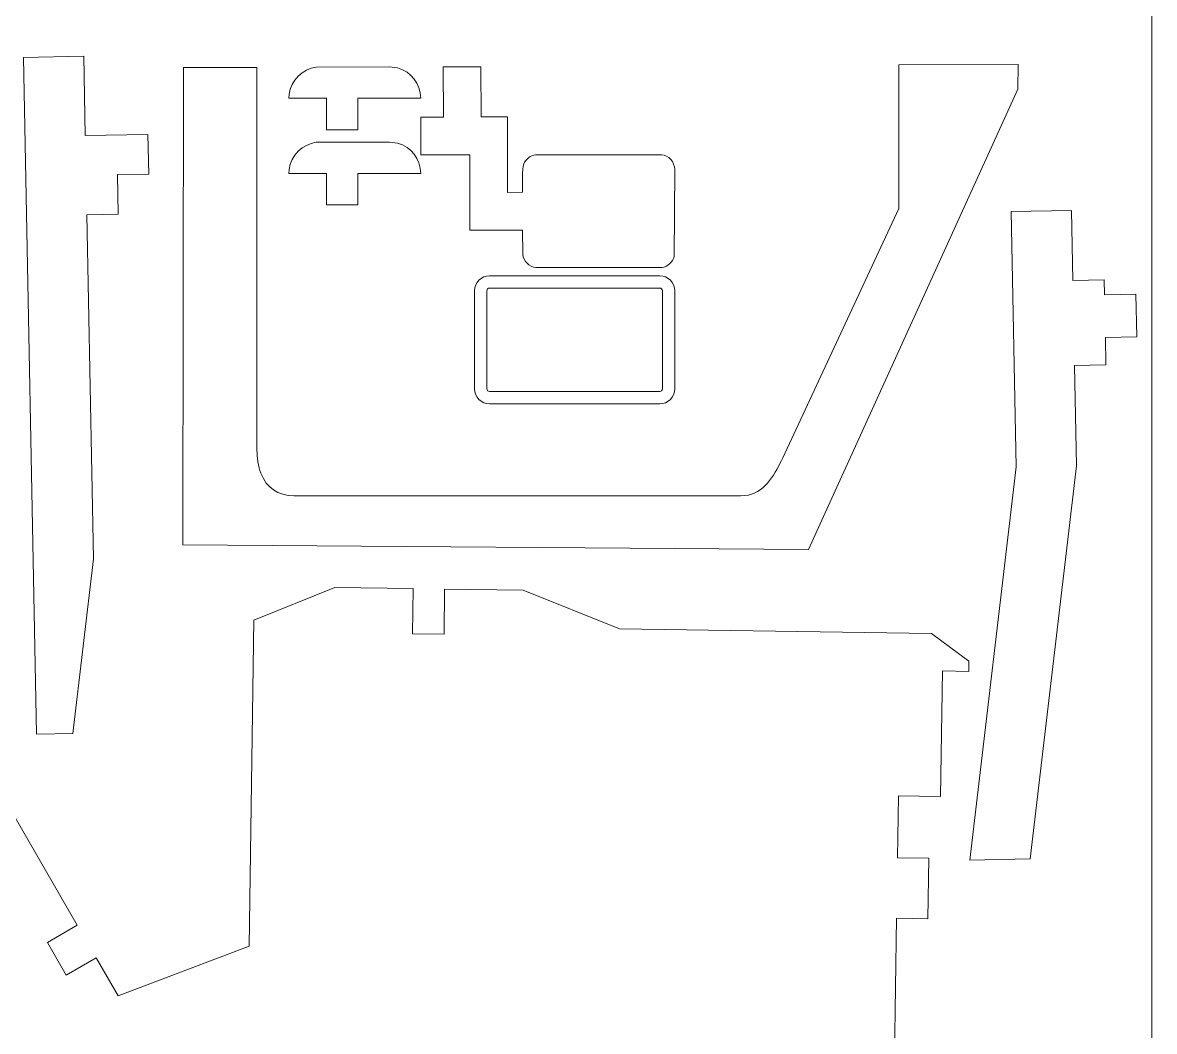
# Model space of a CAD drawing. Header units: centimetres. Extents: x -129.3 to -71.3, y -1.4 to 86.6.
# Drawn here: x -109.43 to -100.24, y 69.13 to 77.32 of the extents above; entities that cross this region are included whole.
import ezdxf

# ---------------------------------------------------------------- set-up
doc = ezdxf.new("R2010")
doc.units = ezdxf.units.CM
doc.header["$MEASUREMENT"] = 0
doc.layers.add('Camada 1', color=7, linetype='Continuous')

msp = doc.modelspace()

# ---------------------------------------------------------------- linework, layer by layer
at = {"layer": 'Camada 1', "color": 250, "lineweight": 20}
for points, knots in [([(-100.75825, 86.62825), (-100.75825, 86.62825), (-128.75826, 86.62825), (-128.75826, 86.62825), (-128.75826, 86.62825), (-129.03325, 86.62825), (-129.25825, 86.40325), (-129.25825, 86.12825), (-129.25825, 86.12825), (-129.25825, 86.12825), (-129.25825, 43.12824), (-129.25825, 43.12824), (-129.25825, 43.12824), (-129.25825, 42.85323), (-129.03325, 42.62823), (-128.75826, 42.62823), (-128.75826, 42.62823), (-128.75826, 42.62823), (-100.75825, 42.62823), (-100.75825, 42.62823), (-100.75825, 42.62823), (-100.48326, 42.62823), (-100.25825, 42.85323), (-100.25825, 43.12824), (-100.25825, 43.12824), (-100.25825, 43.12824), (-100.25825, 86.12825), (-100.25825, 86.12825), (-100.25825, 86.12825), (-100.25825, 86.40325), (-100.48326, 86.62825), (-100.75825, 86.62825)], [0, 0, 0, 0, 0.1111111, 0.1111111, 0.1111111, 0.1111111, 0.2222222, 0.2222222, 0.2222222, 0.2222222, 0.3333333, 0.3333333, 0.3333333, 0.3333333, 0.4444444, 0.4444444, 0.4444444, 0.4444444, 0.5555556, 0.5555556, 0.5555556, 0.5555556, 0.6666667, 0.6666667, 0.6666667, 0.6666667, 0.7777778, 0.7777778, 0.7777778, 0.7777778, 1, 1, 1, 1]), ([(-99.75825, 42.62823), (-100.03324, 42.62823), (-100.25825, 42.85323), (-100.25825, 43.12824), (-100.25825, 43.12824), (-100.25825, 43.12824), (-100.25825, 86.12825), (-100.25825, 86.12825), (-100.25825, 86.12825), (-100.25825, 86.40325), (-100.03324, 86.62825), (-99.75825, 86.62825), (-99.75825, 86.62825), (-99.75825, 86.62825), (-71.75824, 86.62825), (-71.75824, 86.62825), (-71.75824, 86.62825), (-71.48325, 86.62825), (-71.25825, 86.40325), (-71.25825, 86.12825), (-71.25825, 86.12825), (-71.25825, 86.12825), (-71.25825, 43.12824), (-71.25825, 43.12824), (-71.25825, 43.12824), (-71.25825, 42.85323), (-71.48325, 42.62823), (-71.75824, 42.62823)], [0, 0, 0, 0, 0.125, 0.125, 0.125, 0.125, 0.25, 0.25, 0.25, 0.25, 0.375, 0.375, 0.375, 0.375, 0.5, 0.5, 0.5, 0.5, 0.625, 0.625, 0.625, 0.625, 0.75, 0.75, 0.75, 0.75, 1, 1, 1, 1])]:
    msp.add_open_spline(points, degree=3, knots=knots, dxfattribs=at)
at = {"layer": 'Camada 1', "lineweight": 9}
for points, knots in [([(-108.66075, 76.08966), (-108.66075, 76.08966), (-108.40582, 76.09455), (-108.40582, 76.09455), (-108.40582, 76.09455), (-108.40582, 76.09455), (-108.412, 76.4165), (-108.412, 76.4165), (-108.412, 76.4165), (-108.412, 76.4165), (-108.92186, 76.40672), (-108.92186, 76.40672), (-108.92186, 76.40672), (-108.92186, 76.40672), (-108.93422, 77.05061), (-108.93422, 77.05061), (-108.93422, 77.05061), (-108.93422, 77.05061), (-109.42368, 77.04121), (-109.42368, 77.04121), (-109.42368, 77.04121), (-109.42368, 77.04121), (-109.31817, 71.54594), (-109.31817, 71.54594), (-109.31817, 71.54594), (-109.31817, 71.54594), (-109.02339, 71.5516), (-109.02339, 71.5516), (-109.02339, 71.5516), (-109.02339, 71.5516), (-108.85587, 72.97036), (-108.85587, 72.97036), (-108.85587, 72.97036), (-108.85587, 72.97036), (-108.9095, 75.76282), (-108.9095, 75.76282), (-108.9095, 75.76282), (-108.9095, 75.76282), (-108.65457, 75.76771), (-108.65457, 75.76771), (-108.65457, 75.76771), (-108.65457, 75.76771), (-108.66075, 76.08966), (-108.66075, 76.08966)], [0, 0, 0, 0, 0.0833333, 0.0833333, 0.0833333, 0.0833333, 0.1666667, 0.1666667, 0.1666667, 0.1666667, 0.25, 0.25, 0.25, 0.25, 0.3333333, 0.3333333, 0.3333333, 0.3333333, 0.4166667, 0.4166667, 0.4166667, 0.4166667, 0.5, 0.5, 0.5, 0.5, 0.5833333, 0.5833333, 0.5833333, 0.5833333, 0.6666667, 0.6666667, 0.6666667, 0.6666667, 0.75, 0.75, 0.75, 0.75, 0.8333333, 0.8333333, 0.8333333, 0.8333333, 1, 1, 1, 1]), ([(-102.31266, 75.81508), (-102.31266, 75.81508), (-103.25622, 73.79074), (-103.25622, 73.79074), (-103.25622, 73.79074), (-103.31417, 73.66943), (-103.39079, 73.51901), (-103.53529, 73.48735), (-103.53529, 73.48735), (-103.53529, 73.48735), (-103.59902, 73.48071), (-103.59902, 73.48071), (-103.59902, 73.48071), (-103.59902, 73.48071), (-107.2279, 73.48071), (-107.2279, 73.48071), (-107.2279, 73.48071), (-107.35635, 73.48672), (-107.44662, 73.5429), (-107.49519, 73.66511), (-107.49519, 73.66511), (-107.51783, 73.72207), (-107.52581, 73.79136), (-107.52743, 73.85226), (-107.52743, 73.85226), (-107.52743, 73.85226), (-107.52743, 76.96047), (-107.52743, 76.96047), (-107.52743, 76.96047), (-107.52743, 76.96047), (-108.12477, 76.95827), (-108.12477, 76.95827), (-108.12477, 76.95827), (-108.12477, 76.95827), (-108.12829, 73.08462), (-108.12829, 73.08462), (-108.12829, 73.08462), (-108.12829, 73.08462), (-103.04719, 73.04709), (-103.04719, 73.04709), (-103.04719, 73.04709), (-103.04719, 73.04709), (-101.34565, 76.78256), (-101.34565, 76.78256), (-101.34565, 76.78256), (-101.34565, 76.78256), (-101.34362, 76.9832), (-101.34362, 76.9832), (-101.34362, 76.9832), (-101.34362, 76.9832), (-102.31266, 76.98163), (-102.31266, 76.98163), (-102.31266, 76.98163), (-102.31266, 76.98163), (-102.31266, 75.81508), (-102.31266, 75.81508)], [0, 0, 0, 0, 0.0666667, 0.0666667, 0.0666667, 0.0666667, 0.1333333, 0.1333333, 0.1333333, 0.1333333, 0.2, 0.2, 0.2, 0.2, 0.2666667, 0.2666667, 0.2666667, 0.2666667, 0.3333333, 0.3333333, 0.3333333, 0.3333333, 0.4, 0.4, 0.4, 0.4, 0.4666667, 0.4666667, 0.4666667, 0.4666667, 0.5333333, 0.5333333, 0.5333333, 0.5333333, 0.6, 0.6, 0.6, 0.6, 0.6666667, 0.6666667, 0.6666667, 0.6666667, 0.7333333, 0.7333333, 0.7333333, 0.7333333, 0.8, 0.8, 0.8, 0.8, 0.8666667, 0.8666667, 0.8666667, 0.8666667, 1, 1, 1, 1]), ([(-106.19642, 76.7092), (-106.20432, 76.82943), (-106.2692, 76.92435), (-106.3854, 76.95549), (-106.3854, 76.95549), (-106.3854, 76.95549), (-106.4514, 76.96417), (-106.4514, 76.96417), (-106.4514, 76.96417), (-106.4514, 76.96417), (-107.04562, 76.96199), (-107.04562, 76.96199), (-107.04562, 76.96199), (-107.15895, 76.94708), (-107.2502, 76.85579), (-107.26513, 76.74247), (-107.26513, 76.74247), (-107.26513, 76.74247), (-107.26732, 76.7092), (-107.26732, 76.7092), (-107.26732, 76.7092), (-107.26732, 76.7092), (-106.96134, 76.7092), (-106.96134, 76.7092), (-106.96134, 76.7092), (-106.96134, 76.7092), (-106.96134, 76.45422), (-106.96134, 76.45422), (-106.96134, 76.45422), (-106.96134, 76.45422), (-106.70637, 76.45422), (-106.70637, 76.45422), (-106.70637, 76.45422), (-106.70637, 76.45422), (-106.70637, 76.7092), (-106.70637, 76.7092), (-106.70637, 76.7092), (-106.70637, 76.7092), (-106.19642, 76.7092), (-106.19642, 76.7092)], [0, 0, 0, 0, 0.0909091, 0.0909091, 0.0909091, 0.0909091, 0.1818182, 0.1818182, 0.1818182, 0.1818182, 0.2727273, 0.2727273, 0.2727273, 0.2727273, 0.3636364, 0.3636364, 0.3636364, 0.3636364, 0.4545455, 0.4545455, 0.4545455, 0.4545455, 0.5454545, 0.5454545, 0.5454545, 0.5454545, 0.6363636, 0.6363636, 0.6363636, 0.6363636, 0.7272727, 0.7272727, 0.7272727, 0.7272727, 0.8181818, 0.8181818, 0.8181818, 0.8181818, 1, 1, 1, 1]), ([(-105.70687, 76.55761), (-105.70687, 76.55761), (-105.49211, 76.55773), (-105.49211, 76.55773), (-105.49211, 76.55773), (-105.49211, 76.55773), (-105.49176, 75.94579), (-105.49176, 75.94579), (-105.49176, 75.94579), (-105.49176, 75.94579), (-105.36937, 75.94586), (-105.36937, 75.94586), (-105.36937, 75.94586), (-105.36912, 76.00127), (-105.37567, 76.13886), (-105.36019, 76.17628), (-105.36019, 76.17628), (-105.34405, 76.21533), (-105.30424, 76.24677), (-105.26313, 76.25084), (-105.26313, 76.25084), (-105.26313, 76.25084), (-104.23984, 76.25143), (-104.23984, 76.25143), (-104.23984, 76.25143), (-104.18215, 76.24579), (-104.13547, 76.19423), (-104.13335, 76.13015), (-104.13335, 76.13015), (-104.13335, 76.13015), (-104.13712, 75.42534), (-104.13712, 75.42534), (-104.13712, 75.42534), (-104.14962, 75.37856), (-104.19271, 75.34023), (-104.23932, 75.33561), (-104.23932, 75.33561), (-104.23932, 75.33561), (-105.26262, 75.33503), (-105.26262, 75.33503), (-105.26262, 75.33503), (-105.31464, 75.34012), (-105.36271, 75.38805), (-105.36804, 75.44033), (-105.36804, 75.44033), (-105.36804, 75.44033), (-105.3692, 75.63989), (-105.3692, 75.63989), (-105.3692, 75.63989), (-105.3692, 75.63989), (-105.79755, 75.63965), (-105.79755, 75.63965), (-105.79755, 75.63965), (-105.79755, 75.63965), (-105.79791, 76.25159), (-105.79791, 76.25159), (-105.79791, 76.25159), (-105.79791, 76.25159), (-106.19624, 76.25136), (-106.19624, 76.25136), (-106.19624, 76.25136), (-106.19624, 76.25136), (-106.19642, 76.55733), (-106.19642, 76.55733), (-106.19642, 76.55733), (-106.19642, 76.55733), (-106.01283, 76.55744), (-106.01283, 76.55744), (-106.01283, 76.55744), (-106.01283, 76.55744), (-106.01307, 76.964), (-106.01307, 76.964), (-106.01307, 76.964), (-106.01307, 76.964), (-105.70709, 76.96417), (-105.70709, 76.96417), (-105.70709, 76.96417), (-105.70709, 76.96417), (-105.70687, 76.55761), (-105.70687, 76.55761)], [0, 0, 0, 0, 0.047619, 0.047619, 0.047619, 0.047619, 0.0952381, 0.0952381, 0.0952381, 0.0952381, 0.1428571, 0.1428571, 0.1428571, 0.1428571, 0.1904762, 0.1904762, 0.1904762, 0.1904762, 0.2380952, 0.2380952, 0.2380952, 0.2380952, 0.2857143, 0.2857143, 0.2857143, 0.2857143, 0.3333333, 0.3333333, 0.3333333, 0.3333333, 0.3809524, 0.3809524, 0.3809524, 0.3809524, 0.4285714, 0.4285714, 0.4285714, 0.4285714, 0.4761905, 0.4761905, 0.4761905, 0.4761905, 0.5238095, 0.5238095, 0.5238095, 0.5238095, 0.5714286, 0.5714286, 0.5714286, 0.5714286, 0.6190476, 0.6190476, 0.6190476, 0.6190476, 0.6666667, 0.6666667, 0.6666667, 0.6666667, 0.7142857, 0.7142857, 0.7142857, 0.7142857, 0.7619048, 0.7619048, 0.7619048, 0.7619048, 0.8095238, 0.8095238, 0.8095238, 0.8095238, 0.8571429, 0.8571429, 0.8571429, 0.8571429, 0.9047619, 0.9047619, 0.9047619, 0.9047619, 1, 1, 1, 1]), ([(-106.19642, 76.09925), (-106.20432, 76.21948), (-106.2692, 76.3144), (-106.3854, 76.34554), (-106.3854, 76.34554), (-106.3854, 76.34554), (-106.4514, 76.35422), (-106.4514, 76.35422), (-106.4514, 76.35422), (-106.4514, 76.35422), (-107.04562, 76.35204), (-107.04562, 76.35204), (-107.04562, 76.35204), (-107.15895, 76.33713), (-107.2502, 76.24584), (-107.26513, 76.13252), (-107.26513, 76.13252), (-107.26513, 76.13252), (-107.26732, 76.09925), (-107.26732, 76.09925), (-107.26732, 76.09925), (-107.26732, 76.09925), (-106.96134, 76.09925), (-106.96134, 76.09925), (-106.96134, 76.09925), (-106.96134, 76.09925), (-106.96134, 75.84427), (-106.96134, 75.84427), (-106.96134, 75.84427), (-106.96134, 75.84427), (-106.70637, 75.84427), (-106.70637, 75.84427), (-106.70637, 75.84427), (-106.70637, 75.84427), (-106.70637, 76.09925), (-106.70637, 76.09925), (-106.70637, 76.09925), (-106.70637, 76.09925), (-106.19642, 76.09925), (-106.19642, 76.09925)], [0, 0, 0, 0, 0.0909091, 0.0909091, 0.0909091, 0.0909091, 0.1818182, 0.1818182, 0.1818182, 0.1818182, 0.2727273, 0.2727273, 0.2727273, 0.2727273, 0.3636364, 0.3636364, 0.3636364, 0.3636364, 0.4545455, 0.4545455, 0.4545455, 0.4545455, 0.5454545, 0.5454545, 0.5454545, 0.5454545, 0.6363636, 0.6363636, 0.6363636, 0.6363636, 0.7272727, 0.7272727, 0.7272727, 0.7272727, 0.8181818, 0.8181818, 0.8181818, 0.8181818, 1, 1, 1, 1]), ([(-101.36006, 73.71671), (-101.36006, 73.71671), (-101.73601, 70.52378), (-101.73601, 70.52378), (-101.73601, 70.52378), (-101.73601, 70.52378), (-101.24655, 70.53318), (-101.24655, 70.53318), (-101.24655, 70.53318), (-101.24655, 70.53318), (-100.8706, 73.72611), (-100.8706, 73.72611), (-100.8706, 73.72611), (-100.8706, 73.72611), (-100.88622, 74.53962), (-100.88622, 74.53962), (-100.88622, 74.53962), (-100.88622, 74.53962), (-100.63129, 74.54452), (-100.63129, 74.54452), (-100.63129, 74.54452), (-100.63129, 74.54452), (-100.63558, 74.76773), (-100.63558, 74.76773), (-100.63558, 74.76773), (-100.63558, 74.76773), (-100.38065, 74.77263), (-100.38065, 74.77263), (-100.38065, 74.77263), (-100.38065, 74.77263), (-100.38728, 75.1182), (-100.38728, 75.1182), (-100.38728, 75.1182), (-100.38728, 75.1182), (-100.64221, 75.1133), (-100.64221, 75.1133), (-100.64221, 75.1133), (-100.64221, 75.1133), (-100.64457, 75.23567), (-100.64457, 75.23567), (-100.64457, 75.23567), (-100.64457, 75.23567), (-100.8995, 75.23078), (-100.8995, 75.23078), (-100.8995, 75.23078), (-100.8995, 75.23078), (-100.91041, 75.79956), (-100.91041, 75.79956), (-100.91041, 75.79956), (-100.91041, 75.79956), (-101.39987, 75.79016), (-101.39987, 75.79016), (-101.39987, 75.79016), (-101.39987, 75.79016), (-101.36006, 73.71671), (-101.36006, 73.71671)], [0, 0, 0, 0, 0.0666667, 0.0666667, 0.0666667, 0.0666667, 0.1333333, 0.1333333, 0.1333333, 0.1333333, 0.2, 0.2, 0.2, 0.2, 0.2666667, 0.2666667, 0.2666667, 0.2666667, 0.3333333, 0.3333333, 0.3333333, 0.3333333, 0.4, 0.4, 0.4, 0.4, 0.4666667, 0.4666667, 0.4666667, 0.4666667, 0.5333333, 0.5333333, 0.5333333, 0.5333333, 0.6, 0.6, 0.6, 0.6, 0.6666667, 0.6666667, 0.6666667, 0.6666667, 0.7333333, 0.7333333, 0.7333333, 0.7333333, 0.8, 0.8, 0.8, 0.8, 0.8666667, 0.8666667, 0.8666667, 0.8666667, 1, 1, 1, 1]), ([(-106.00759, 72.35731), (-106.00759, 72.35731), (-106.00228, 72.72439), (-106.00228, 72.72439), (-106.00228, 72.72439), (-106.00228, 72.72439), (-105.36587, 72.71517), (-105.36587, 72.71517), (-105.36587, 72.71517), (-105.36587, 72.71517), (-104.58254, 72.40085), (-104.58254, 72.40085), (-104.58254, 72.40085), (-104.58254, 72.40085), (-102.04878, 72.36412), (-102.04878, 72.36412), (-102.04878, 72.36412), (-102.04878, 72.36412), (-101.74444, 72.13822), (-101.74444, 72.13822), (-101.74444, 72.13822), (-101.74444, 72.13822), (-101.74561, 72.05665), (-101.74561, 72.05665), (-101.74561, 72.05665), (-101.74561, 72.05665), (-101.95944, 72.05975), (-101.95944, 72.05975), (-101.95944, 72.05975), (-101.95944, 72.05975), (-101.9742, 71.04006), (-101.9742, 71.04006), (-101.9742, 71.04006), (-101.9742, 71.04006), (-102.31704, 71.04505), (-102.31704, 71.04505), (-102.31704, 71.04505), (-102.31704, 71.04505), (-102.32408, 70.54383), (-102.32408, 70.54383), (-102.32408, 70.54383), (-102.32408, 70.54383), (-102.06951, 70.54007), (-102.06951, 70.54007), (-102.06951, 70.54007), (-102.06951, 70.54007), (-102.0767, 70.04862), (-102.0767, 70.04862), (-102.0767, 70.04862), (-102.0767, 70.04862), (-102.33126, 70.05234), (-102.33126, 70.05234), (-102.33126, 70.05234), (-102.33126, 70.05234), (-102.34766, 68.92734), (-102.34766, 68.92734), (-102.34766, 68.92734), (-102.34766, 68.92734), (-102.09309, 68.92373), (-102.09309, 68.92373), (-102.09309, 68.92373), (-102.09309, 68.92373), (-102.10006, 68.43429), (-102.10006, 68.43429), (-102.10006, 68.43429), (-102.10006, 68.43429), (-102.35462, 68.43789), (-102.35462, 68.43789), (-102.35462, 68.43789), (-102.35462, 68.43789), (-102.36587, 67.66885), (-102.36587, 67.66885), (-102.36587, 67.66885), (-102.36587, 67.66885), (-102.38771, 67.62767), (-102.38771, 67.62767), (-102.38771, 67.62767), (-102.38771, 67.62767), (-102.50046, 67.54931), (-102.50046, 67.54931), (-102.50046, 67.54931), (-102.50046, 67.54931), (-102.35413, 67.34021), (-102.35413, 67.34021), (-102.35413, 67.34021), (-102.35413, 67.34021), (-102.60446, 67.16482), (-102.60446, 67.16482), (-102.60446, 67.16482), (-102.60446, 67.16482), (-102.75063, 67.37403), (-102.75063, 67.37403), (-102.75063, 67.37403), (-102.75063, 67.37403), (-102.89138, 67.27542), (-102.89138, 67.27542), (-102.89138, 67.27542), (-102.89138, 67.27542), (-102.9206, 67.31724), (-102.9206, 67.31724), (-102.9206, 67.31724), (-102.9206, 67.31724), (-103.47463, 67.3252), (-103.47463, 67.3252), (-103.47463, 67.3252), (-103.47463, 67.3252), (-103.45533, 68.65909), (-103.45533, 68.65909), (-103.45533, 68.65909), (-103.45533, 68.65909), (-107.36544, 68.71577), (-107.36544, 68.71577), (-107.36544, 68.71577), (-107.36544, 68.71577), (-109.04497, 67.68009), (-109.04497, 67.68009), (-109.04497, 67.68009), (-109.04497, 67.68009), (-109.46658, 67.68621), (-109.46658, 67.68621), (-109.46658, 67.68621), (-109.46658, 67.68621), (-109.45298, 68.63009), (-109.45298, 68.63009), (-109.45298, 68.63009), (-109.45298, 68.63009), (-110.00313, 68.63829), (-110.00313, 68.63829), (-110.00313, 68.63829), (-110.00313, 68.63829), (-110.00309, 70.396), (-110.00309, 70.396), (-110.00309, 70.396), (-110.00309, 70.396), (-110.30779, 70.40015), (-110.30779, 70.40015), (-110.30779, 70.40015), (-110.30779, 70.40015), (-111.24757, 71.60987), (-111.24757, 71.60987), (-111.24757, 71.60987), (-111.24757, 71.60987), (-111.498, 71.61417), (-111.498, 71.61417), (-111.498, 71.61417), (-111.498, 71.61417), (-111.498, 71.62628), (-111.498, 71.62628), (-111.498, 71.62628), (-111.498, 71.62628), (-111.49332, 71.88037), (-111.49332, 71.88037), (-111.49332, 71.88037), (-111.49332, 71.88037), (-112.38276, 71.88127), (-112.38276, 71.88127), (-112.38276, 71.88127), (-112.38276, 71.88127), (-112.38278, 71.62702), (-112.38278, 71.62702), (-112.38278, 71.62702), (-112.38278, 71.62702), (-113.77232, 71.62706), (-113.77232, 71.62706), (-113.77232, 71.62706), (-113.77232, 71.62706), (-113.77232, 71.88131), (-113.77232, 71.88131), (-113.77232, 71.88131), (-113.77232, 71.88131), (-117.53159, 71.88143), (-117.53159, 71.88143), (-117.53159, 71.88143), (-117.53159, 71.88143), (-117.5316, 71.62648), (-117.5316, 71.62648), (-117.5316, 71.62648), (-117.5316, 71.62648), (-118.92116, 71.62652), (-118.92116, 71.62652), (-118.92116, 71.62652), (-118.92116, 71.62652), (-118.92115, 71.88146), (-118.92115, 71.88146), (-118.92115, 71.88146), (-118.92115, 71.88146), (-122.68042, 71.88157), (-122.68042, 71.88157), (-122.68042, 71.88157), (-122.68042, 71.88157), (-122.68044, 71.62662), (-122.68044, 71.62662), (-122.68044, 71.62662), (-122.68044, 71.62662), (-124.06998, 71.62668), (-124.06998, 71.62668), (-124.06998, 71.62668), (-124.06998, 71.62668), (-124.06997, 71.88161), (-124.06997, 71.88161), (-124.06997, 71.88161), (-124.06997, 71.88161), (-127.82924, 71.88172), (-127.82924, 71.88172), (-127.82924, 71.88172), (-127.82924, 71.88172), (-127.82926, 70.91644), (-127.82926, 70.91644), (-127.82926, 70.91644), (-127.82926, 70.91644), (-128.76923, 70.91662), (-128.76923, 70.91662), (-128.76923, 70.91662), (-128.76923, 70.91662), (-128.7658, 71.15752), (-128.7658, 71.15752), (-128.7658, 71.15752), (-128.7658, 71.15752), (-129.02036, 71.1612), (-129.02036, 71.1612), (-129.02036, 71.1612), (-129.02036, 71.1612), (-129.01592, 71.46711), (-129.01592, 71.46711), (-129.01592, 71.46711), (-129.01592, 71.46711), (-128.76136, 71.46342), (-128.76136, 71.46342), (-128.76136, 71.46342), (-128.76136, 71.46342), (-128.75037, 72.22203), (-128.75037, 72.22203), (-128.75037, 72.22203), (-128.75037, 72.22203), (-127.6424, 72.67091), (-127.6424, 72.67091), (-127.6424, 72.67091), (-127.6424, 72.67091), (-127.38784, 72.66723), (-127.38784, 72.66723), (-127.38784, 72.66723), (-127.38784, 72.66723), (-124.75468, 72.66678), (-124.75468, 72.66678), (-124.75468, 72.66678), (-124.75468, 72.66678), (-124.24173, 72.9276), (-124.24173, 72.9276), (-124.24173, 72.9276), (-124.24173, 72.9276), (-123.7326, 72.92021), (-123.7326, 72.92021), (-123.7326, 72.92021), (-123.7326, 72.92021), (-123.73707, 72.61434), (-123.73707, 72.61434), (-123.73707, 72.61434), (-123.73707, 72.61434), (-123.48251, 72.61065), (-123.48251, 72.61065), (-123.48251, 72.61065), (-123.48251, 72.61065), (-123.47808, 72.91656), (-123.47808, 72.91656), (-123.47808, 72.91656), (-123.47808, 72.91656), (-122.96896, 72.90918), (-122.96896, 72.90918), (-122.96896, 72.90918), (-122.96896, 72.90918), (-122.46327, 72.66673), (-122.46327, 72.66673), (-122.46327, 72.66673), (-122.46327, 72.66673), (-110.35044, 72.66639), (-110.35044, 72.66639), (-110.35044, 72.66639), (-110.35044, 72.66639), (-110.2851, 72.65429), (-110.2851, 72.65429), (-110.2851, 72.65429), (-110.2851, 72.65429), (-110.22171, 72.63431), (-110.22171, 72.63431), (-110.22171, 72.63431), (-110.22171, 72.63431), (-110.16122, 72.60677), (-110.16122, 72.60677), (-110.16122, 72.60677), (-110.16122, 72.60677), (-110.10452, 72.57206), (-110.10452, 72.57206), (-110.10452, 72.57206), (-110.10452, 72.57206), (-110.05247, 72.53071), (-110.05247, 72.53071), (-110.05247, 72.53071), (-110.05247, 72.53071), (-110.00582, 72.48331), (-110.00582, 72.48331), (-110.00582, 72.48331), (-110.00582, 72.48331), (-109.96527, 72.4306), (-109.96527, 72.4306), (-109.96527, 72.4306), (-109.96527, 72.4306), (-109.93142, 72.37333), (-109.93142, 72.37333), (-109.93142, 72.37333), (-109.93142, 72.37333), (-109.90479, 72.31236), (-109.90479, 72.31236), (-109.90479, 72.31236), (-109.90479, 72.31236), (-109.88576, 72.24862), (-109.88576, 72.24862), (-109.88576, 72.24862), (-109.88576, 72.24862), (-109.87462, 72.18301), (-109.87462, 72.18301), (-109.87462, 72.18301), (-109.87462, 72.18301), (-109.87153, 72.11655), (-109.87153, 72.11655), (-109.87153, 72.11655), (-109.87153, 72.11655), (-109.87924, 71.5831), (-109.87924, 71.5831), (-109.87924, 71.5831), (-109.87924, 71.5831), (-109.57345, 71.0115), (-109.57345, 71.0115), (-109.57345, 71.0115), (-109.57345, 71.0115), (-108.9865, 69.99633), (-108.9865, 69.99633), (-108.9865, 69.99633), (-108.9865, 69.99633), (-109.22885, 69.85581), (-109.22885, 69.85581), (-109.22885, 69.85581), (-109.22885, 69.85581), (-109.07579, 69.59108), (-109.07579, 69.59108), (-109.07579, 69.59108), (-109.07579, 69.59108), (-108.83344, 69.7316), (-108.83344, 69.7316), (-108.83344, 69.7316), (-108.83344, 69.7316), (-108.65432, 69.42181), (-108.65432, 69.42181), (-108.65432, 69.42181), (-108.65432, 69.42181), (-107.59135, 69.82635), (-107.59135, 69.82635), (-107.59135, 69.82635), (-107.59135, 69.82635), (-107.55311, 72.47158), (-107.55311, 72.47158), (-107.55311, 72.47158), (-107.55311, 72.47158), (-106.89327, 72.73732), (-106.89327, 72.73732), (-106.89327, 72.73732), (-106.89327, 72.73732), (-106.25685, 72.72809), (-106.25685, 72.72809), (-106.25685, 72.72809), (-106.25685, 72.72809), (-106.26215, 72.361), (-106.26215, 72.361), (-106.26215, 72.361), (-106.26215, 72.361), (-106.00759, 72.35731), (-106.00759, 72.35731)], [0, 0, 0, 0, 0.0105263, 0.0105263, 0.0105263, 0.0105263, 0.0210526, 0.0210526, 0.0210526, 0.0210526, 0.0315789, 0.0315789, 0.0315789, 0.0315789, 0.0421053, 0.0421053, 0.0421053, 0.0421053, 0.0526316, 0.0526316, 0.0526316, 0.0526316, 0.0631579, 0.0631579, 0.0631579, 0.0631579, 0.0736842, 0.0736842, 0.0736842, 0.0736842, 0.0842105, 0.0842105, 0.0842105, 0.0842105, 0.0947368, 0.0947368, 0.0947368, 0.0947368, 0.1052632, 0.1052632, 0.1052632, 0.1052632, 0.1157895, 0.1157895, 0.1157895, 0.1157895, 0.1263158, 0.1263158, 0.1263158, 0.1263158, 0.1368421, 0.1368421, 0.1368421, 0.1368421, 0.1473684, 0.1473684, 0.1473684, 0.1473684, 0.1578947, 0.1578947, 0.1578947, 0.1578947, 0.1684211, 0.1684211, 0.1684211, 0.1684211, 0.1789474, 0.1789474, 0.1789474, 0.1789474, 0.1894737, 0.1894737, 0.1894737, 0.1894737, 0.2, 0.2, 0.2, 0.2, 0.2105263, 0.2105263, 0.2105263, 0.2105263, 0.2210526, 0.2210526, 0.2210526, 0.2210526, 0.2315789, 0.2315789, 0.2315789, 0.2315789, 0.2421053, 0.2421053, 0.2421053, 0.2421053, 0.2526316, 0.2526316, 0.2526316, 0.2526316, 0.2631579, 0.2631579, 0.2631579, 0.2631579, 0.2736842, 0.2736842, 0.2736842, 0.2736842, 0.2842105, 0.2842105, 0.2842105, 0.2842105, 0.2947368, 0.2947368, 0.2947368, 0.2947368, 0.3052632, 0.3052632, 0.3052632, 0.3052632, 0.3157895, 0.3157895, 0.3157895, 0.3157895, 0.3263158, 0.3263158, 0.3263158, 0.3263158, 0.3368421, 0.3368421, 0.3368421, 0.3368421, 0.3473684, 0.3473684, 0.3473684, 0.3473684, 0.3578947, 0.3578947, 0.3578947, 0.3578947, 0.3684211, 0.3684211, 0.3684211, 0.3684211, 0.3789474, 0.3789474, 0.3789474, 0.3789474, 0.3894737, 0.3894737, 0.3894737, 0.3894737, 0.4, 0.4, 0.4, 0.4, 0.4105263, 0.4105263, 0.4105263, 0.4105263, 0.4210526, 0.4210526, 0.4210526, 0.4210526, 0.4315789, 0.4315789, 0.4315789, 0.4315789, 0.4421053, 0.4421053, 0.4421053, 0.4421053, 0.4526316, 0.4526316, 0.4526316, 0.4526316, 0.4631579, 0.4631579, 0.4631579, 0.4631579, 0.4736842, 0.4736842, 0.4736842, 0.4736842, 0.4842105, 0.4842105, 0.4842105, 0.4842105, 0.4947368, 0.4947368, 0.4947368, 0.4947368, 0.5052632, 0.5052632, 0.5052632, 0.5052632, 0.5157895, 0.5157895, 0.5157895, 0.5157895, 0.5263158, 0.5263158, 0.5263158, 0.5263158, 0.5368421, 0.5368421, 0.5368421, 0.5368421, 0.5473684, 0.5473684, 0.5473684, 0.5473684, 0.5578947, 0.5578947, 0.5578947, 0.5578947, 0.5684211, 0.5684211, 0.5684211, 0.5684211, 0.5789474, 0.5789474, 0.5789474, 0.5789474, 0.5894737, 0.5894737, 0.5894737, 0.5894737, 0.6, 0.6, 0.6, 0.6, 0.6105263, 0.6105263, 0.6105263, 0.6105263, 0.6210526, 0.6210526, 0.6210526, 0.6210526, 0.6315789, 0.6315789, 0.6315789, 0.6315789, 0.6421053, 0.6421053, 0.6421053, 0.6421053, 0.6526316, 0.6526316, 0.6526316, 0.6526316, 0.6631579, 0.6631579, 0.6631579, 0.6631579, 0.6736842, 0.6736842, 0.6736842, 0.6736842, 0.6842105, 0.6842105, 0.6842105, 0.6842105, 0.6947368, 0.6947368, 0.6947368, 0.6947368, 0.7052632, 0.7052632, 0.7052632, 0.7052632, 0.7157895, 0.7157895, 0.7157895, 0.7157895, 0.7263158, 0.7263158, 0.7263158, 0.7263158, 0.7368421, 0.7368421, 0.7368421, 0.7368421, 0.7473684, 0.7473684, 0.7473684, 0.7473684, 0.7578947, 0.7578947, 0.7578947, 0.7578947, 0.7684211, 0.7684211, 0.7684211, 0.7684211, 0.7789474, 0.7789474, 0.7789474, 0.7789474, 0.7894737, 0.7894737, 0.7894737, 0.7894737, 0.8, 0.8, 0.8, 0.8, 0.8105263, 0.8105263, 0.8105263, 0.8105263, 0.8210526, 0.8210526, 0.8210526, 0.8210526, 0.8315789, 0.8315789, 0.8315789, 0.8315789, 0.8421053, 0.8421053, 0.8421053, 0.8421053, 0.8526316, 0.8526316, 0.8526316, 0.8526316, 0.8631579, 0.8631579, 0.8631579, 0.8631579, 0.8736842, 0.8736842, 0.8736842, 0.8736842, 0.8842105, 0.8842105, 0.8842105, 0.8842105, 0.8947368, 0.8947368, 0.8947368, 0.8947368, 0.9052632, 0.9052632, 0.9052632, 0.9052632, 0.9157895, 0.9157895, 0.9157895, 0.9157895, 0.9263158, 0.9263158, 0.9263158, 0.9263158, 0.9368421, 0.9368421, 0.9368421, 0.9368421, 0.9473684, 0.9473684, 0.9473684, 0.9473684, 0.9578947, 0.9578947, 0.9578947, 0.9578947, 0.9684211, 0.9684211, 0.9684211, 0.9684211, 0.9789474, 0.9789474, 0.9789474, 0.9789474, 1, 1, 1, 1])]:
    msp.add_open_spline(points, degree=3, knots=knots, dxfattribs=at)
at = {"layer": 'Camada 1', "color": 250, "lineweight": 9}
msp.add_open_spline([(-105.6379, 74.22852), (-105.6379, 74.22852), (-104.25512, 74.22852), (-104.25512, 74.22852), (-104.25512, 74.22852), (-104.18814, 74.22852), (-104.13335, 74.28331), (-104.13335, 74.35029), (-104.13335, 74.35029), (-104.13335, 74.35029), (-104.13335, 75.14662), (-104.13335, 75.14662), (-104.13335, 75.14662), (-104.13335, 75.2136), (-104.18814, 75.26839), (-104.25512, 75.26839), (-104.25512, 75.26839), (-104.25512, 75.26839), (-105.6379, 75.26839), (-105.6379, 75.26839), (-105.6379, 75.26839), (-105.70488, 75.26839), (-105.75967, 75.2136), (-105.75967, 75.14662), (-105.75967, 75.14662), (-105.75967, 75.14662), (-105.75967, 74.35029), (-105.75967, 74.35029), (-105.75967, 74.35029), (-105.75967, 74.28331), (-105.70488, 74.22852), (-105.6379, 74.22852)], degree=3, knots=[0, 0, 0, 0, 0.1111111, 0.1111111, 0.1111111, 0.1111111, 0.2222222, 0.2222222, 0.2222222, 0.2222222, 0.3333333, 0.3333333, 0.3333333, 0.3333333, 0.4444444, 0.4444444, 0.4444444, 0.4444444, 0.5555556, 0.5555556, 0.5555556, 0.5555556, 0.6666667, 0.6666667, 0.6666667, 0.6666667, 0.7777778, 0.7777778, 0.7777778, 0.7777778, 1, 1, 1, 1], dxfattribs=at)
at = {"layer": 'Camada 1', "color": 140, "lineweight": 9}
msp.add_open_spline([(-105.6379, 74.32851), (-105.6379, 74.32851), (-104.25512, 74.32851), (-104.25512, 74.32851), (-104.25512, 74.32851), (-104.24314, 74.32851), (-104.23335, 74.3383), (-104.23335, 74.35028), (-104.23335, 74.35028), (-104.23335, 74.35028), (-104.23335, 75.14661), (-104.23335, 75.14661), (-104.23335, 75.14661), (-104.23335, 75.15859), (-104.24314, 75.16838), (-104.25512, 75.16838), (-104.25512, 75.16838), (-104.25512, 75.16838), (-105.6379, 75.16838), (-105.6379, 75.16838), (-105.6379, 75.16838), (-105.64988, 75.16838), (-105.65967, 75.15859), (-105.65967, 75.14661), (-105.65967, 75.14661), (-105.65967, 75.14661), (-105.65967, 74.35028), (-105.65967, 74.35028), (-105.65967, 74.35028), (-105.65967, 74.3383), (-105.64988, 74.32851), (-105.6379, 74.32851)], degree=3, knots=[0, 0, 0, 0, 0.1111111, 0.1111111, 0.1111111, 0.1111111, 0.2222222, 0.2222222, 0.2222222, 0.2222222, 0.3333333, 0.3333333, 0.3333333, 0.3333333, 0.4444444, 0.4444444, 0.4444444, 0.4444444, 0.5555556, 0.5555556, 0.5555556, 0.5555556, 0.6666667, 0.6666667, 0.6666667, 0.6666667, 0.7777778, 0.7777778, 0.7777778, 0.7777778, 1, 1, 1, 1], dxfattribs=at)

doc.saveas('drawing.dxf')
